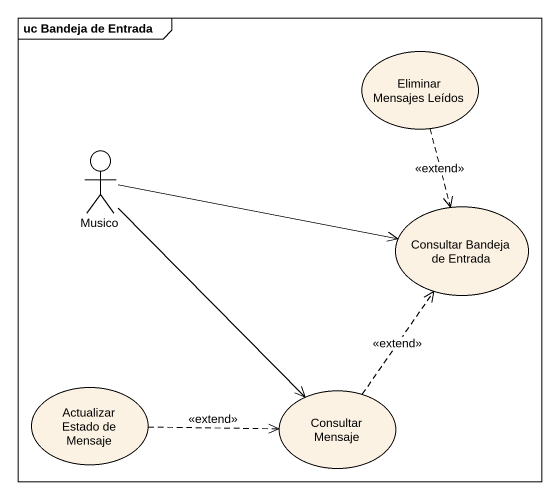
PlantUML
@startuml
mainframe uc Bandeja de Entrada
usecase "Eliminar Mensajes Leídos" as Eliminar_Mensajes_Leídos
actor Musico
usecase "Consultar Bandeja de Entrada" as Consultar_Bandeja_de_Entrada
usecase "Actualizar Estado de Mensaje" as Actualizar_Estado_de_Mensaje
usecase "Consultar Mensaje" as Consultar_Mensaje
Eliminar_Mensajes_Leídos ..> Consultar_Bandeja_de_Entrada : <<extend>>
Musico -right-> Consultar_Bandeja_de_Entrada
Musico --> Consultar_Mensaje
Actualizar_Estado_de_Mensaje .right.> Consultar_Mensaje : <<extend>>
Consultar_Mensaje .up.> Consultar_Bandeja_de_Entrada : <<extend>>
@enduml
